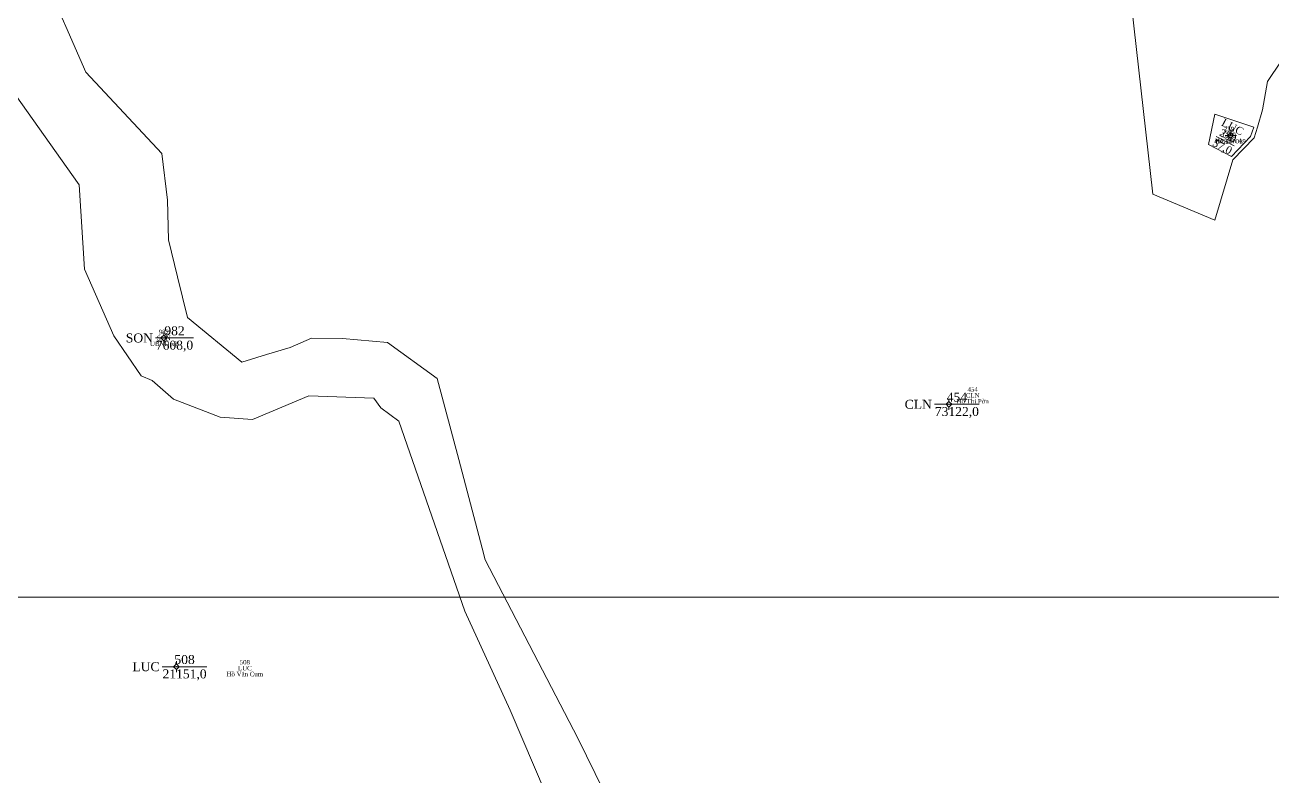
# Model space of a CAD drawing. Header units: metres. Extents: x 542180 to 550635, y 1840441 to 1846931.
# Drawn here: x 547318 to 547595.8, y 1841659.2 to 1841826.6 of the extents above; entities that cross this region are included whole.
import ezdxf
from ezdxf.enums import TextEntityAlignment as Align

# ---------------------------------------------------------------- set-up
doc = ezdxf.new("R2010")
doc.units = ezdxf.units.M
doc.header["$MEASUREMENT"] = 0
for name, color, linetype, lineweight in [('Level 10', 7, 'Continuous', 0), ('Level 11', 7, 'Continuous', 0), ('Level 13', 7, 'Continuous', 0), ('Level 15', 7, 'Continuous', 0), ('Level 19', 7, 'Continuous', 0), ('Level 2', 7, 'Continuous', 0), ('Level 4', 7, 'Continuous', 0), ('Level 62', 7, 'Continuous', 0)]:
    doc.layers.add(name, color=color, linetype=linetype, lineweight=lineweight)
doc.styles.add('Style-Times New Roman', font='times.ttf')

# ---------------------------------------------------------------- blocks, each defined once
blk = doc.blocks.new('CENTRD')
at = {"layer": 'Level 11', "linetype": 'Continuous', "lineweight": 0}
h = blk.add_hatch(color=1, dxfattribs=at)
edge = h.paths.add_edge_path()
edge.add_arc((0, 0), 1.5, 0, 360)
at = {"layer": 'Level 11', "color": 1, "linetype": 'Continuous', "lineweight": 0}
for p, q in [((-6.25, 0), (-12.5, 0)), ((0, 6.25), (-6.25, 0)), ((-6.25, 0), (0, -6.25)), ((0, 12.5), (0, 6.25)), ((6.25, 0), (0, 6.25)), ((0, -6.25), (6.25, 0)), ((12.5, 0), (6.25, 0)), ((0, -6.25), (0, -12.5))]:
    blk.add_line(p, q, dxfattribs=at)
blk = doc.blocks.new('N_THUA_246')
at = {"layer": 'Level 13', "color": 1, "linetype": 'Continuous', "lineweight": 0}
blk.add_line((-2.627409, -0.16383), (1.36987, -2.248015), dxfattribs=at)
at = {"layer": 'Level 13', "color": 5, "linetype": 'Continuous', "lineweight": 0, "style": 'Style-Times New Roman'}
blk.add_text('239', height=1.7, rotation=332.462429, dxfattribs=at).set_placement((0, 0), align=Align.MIDDLE_CENTER)
at = {"layer": 'Level 2', "color": 3, "linetype": 'Continuous', "lineweight": 0, "style": 'Style-Times New Roman'}
blk.add_text('LUC', height=1.7, rotation=332.462429, dxfattribs=at).set_placement((1.02175, 1.959624), align=Align.MIDDLE_CENTER)
at = {"layer": 'Level 4', "color": 1, "linetype": 'Continuous', "lineweight": 0, "style": 'Style-Times New Roman'}
blk.add_text('57,0', height=1.7, rotation=332.462429, dxfattribs=at).set_placement((-1.257538, -2.411845), align=Align.MIDDLE_CENTER)
blk = doc.blocks.new('N_THUA_251')
at = {"layer": 'Level 13', "color": 1, "linetype": 'Continuous', "lineweight": 0}
blk.add_line((-3.211429, 0), (6.750571, 0), dxfattribs=at)
at = {"layer": 'Level 13', "color": 5, "linetype": 'Continuous', "lineweight": 0, "style": 'Style-Times New Roman'}
blk.add_text('454', height=2, dxfattribs=at).set_placement((1.769571, 1.6), align=Align.MIDDLE_CENTER)
at = {"layer": 'Level 2', "color": 3, "linetype": 'Continuous', "lineweight": 0, "style": 'Style-Times New Roman'}
blk.add_text('CLN', height=2, dxfattribs=at).set_placement((-3.811429, 0), align=Align.MIDDLE_RIGHT)
at = {"layer": 'Level 4', "color": 1, "linetype": 'Continuous', "lineweight": 0, "style": 'Style-Times New Roman'}
blk.add_text('73122,0', height=2, dxfattribs=at).set_placement((1.769571, -1.6), align=Align.MIDDLE_CENTER)
blk = doc.blocks.new('N_THUA_252')
at = {"layer": 'Level 13', "color": 1, "linetype": 'Continuous', "lineweight": 0}
blk.add_line((-3.150358, 0), (6.811642, 0), dxfattribs=at)
at = {"layer": 'Level 13', "color": 5, "linetype": 'Continuous', "lineweight": 0, "style": 'Style-Times New Roman'}
blk.add_text('508', height=2, dxfattribs=at).set_placement((1.830642, 1.6), align=Align.MIDDLE_CENTER)
at = {"layer": 'Level 2', "color": 3, "linetype": 'Continuous', "lineweight": 0, "style": 'Style-Times New Roman'}
blk.add_text('LUC', height=2, dxfattribs=at).set_placement((-3.750358, 0), align=Align.MIDDLE_RIGHT)
at = {"layer": 'Level 4', "color": 1, "linetype": 'Continuous', "lineweight": 0, "style": 'Style-Times New Roman'}
blk.add_text('21151,0', height=2, dxfattribs=at).set_placement((1.830642, -1.6), align=Align.MIDDLE_CENTER)
blk = doc.blocks.new('N_THUA_276')
at = {"layer": 'Level 13', "color": 1, "linetype": 'Continuous', "lineweight": 0}
blk.add_line((-1.816289, 0), (6.593711, 0), dxfattribs=at)
at = {"layer": 'Level 13', "color": 5, "linetype": 'Continuous', "lineweight": 0, "style": 'Style-Times New Roman'}
blk.add_text('982', height=2, dxfattribs=at).set_placement((2.388711, 1.6), align=Align.MIDDLE_CENTER)
at = {"layer": 'Level 2', "color": 3, "linetype": 'Continuous', "lineweight": 0, "style": 'Style-Times New Roman'}
blk.add_text('SON', height=2, dxfattribs=at).set_placement((-2.416289, 0), align=Align.MIDDLE_RIGHT)
at = {"layer": 'Level 4', "color": 1, "linetype": 'Continuous', "lineweight": 0, "style": 'Style-Times New Roman'}
blk.add_text('7608,0', height=2, dxfattribs=at).set_placement((2.388711, -1.6), align=Align.MIDDLE_CENTER)

msp = doc.modelspace()

# ---------------------------------------------------------------- linework, layer by layer
at = {"layer": 'Level 10', "color": 7, "lineweight": 0, "flags": 128}
for points in [[(547326.04, 1841894.15), (547321, 1841871.64), (547320.1106, 1841847.0831), (547319.95, 1841842.65), (547322.143, 1841837.649), (547331.61, 1841816.06), (547348.56, 1841797.9), (547349.82, 1841787.5), (547349.98, 1841778.7), (547352.0154, 1841770.4391), (547354.25, 1841761.37), (547366.33, 1841751.45), (547371.8704, 1841753.1219), (547377.1, 1841754.7), (547381.86, 1841756.8), (547388.79, 1841756.68), (547398.78, 1841755.79), (547409.87, 1841747.78), (547414.6502, 1841729.7484), (547419.8831, 1841710.0089), (547420.58, 1841707.38), (547441.16, 1841667.65), (547456.58, 1841636.29)], [(547560.89, 1841863.24), (547569.29, 1841788.85), (547583.09, 1841783.07), (547587.07, 1841796.52), (547591.84, 1841801.44), (547592.62, 1841803.79), (547593.7, 1841807.68), (547594.8, 1841813.99), (547597.9, 1841818.46)], [(547311.97, 1841816.38), (547330.12, 1841790.9), (547331.26, 1841772.17), (547337.83, 1841757.27), (547343.92, 1841748.39), (547346.35, 1841747.35), (547351.12, 1841743.15), (547361.54, 1841739.19), (547368.69, 1841738.69), (547381.28, 1841743.89), (547395.73, 1841743.39), (547397.34, 1841741.25), (547401.34, 1841738.3), (547415.99, 1841695.92), (547426.14, 1841673.87), (547441.92, 1841636.82), (547452.45, 1841622.19), (547458.77, 1841610.42), (547473.59, 1841596.91), (547486.78, 1841586.34), (547501.63, 1841580.17), (547511.83, 1841573.79), (547533.39, 1841558.31)], [(547591.75, 1841803.75), (547583.12, 1841806.66), (547581.68, 1841799.91), (547586.82, 1841797.23), (547591.06, 1841801.69), (547591.75, 1841803.75)]]:
    msp.add_lwpolyline(points, dxfattribs=at)
at = {"layer": 'Level 62', "color": 7, "linetype": 'Continuous', "lineweight": 0, "flags": 128}
msp.add_lwpolyline([(547027.5443, 1842079.729), (547027.5443, 1841699.0675), (547857.5443, 1841699.0675), (547857.5443, 1841853.8346)], dxfattribs=at)

# ---------------------------------------------------------------- block references
at = {"layer": 'Level 11', "color": 1, "linetype": 'Continuous', "lineweight": 0, "xscale": 0.1, "yscale": 0.1, "zscale": 0.1}
for p in [(547586.63, 1841801.94), (547348.96, 1841756.82), (547523.86, 1841742.04), (547351.76, 1841683.58)]:
    msp.add_blockref('CENTRD', p, dxfattribs=at)
at = {"layer": 'Level 2', "color": 3, "linetype": 'Continuous', "lineweight": 0}
for name, p in [('N_THUA_246', (547586.034326, 1841801.85628)), ('N_THUA_276', (547348.96, 1841756.82)), ('N_THUA_251', (547523.86, 1841742.04)), ('N_THUA_252', (547351.76, 1841683.58))]:
    msp.add_blockref(name, p, dxfattribs=at)

# ---------------------------------------------------------------- texts
at = {"layer": 'Level 15', "color": 1, "linetype": 'Continuous', "lineweight": 0, "char_height": 1, "attachment_point": 5, "line_spacing_factor": 0.790495, "style": 'Style-Times New Roman'}
for s, insert in [('239\\PLUC\\PHồ Văn A', (547586.233342, 1841802.03527)), ('982\\PSON\\PUBND xã', (547348.96467, 1841756.82)), ('454\\PCLN\\PHồ Thị Pờn', (547529.145874, 1841743.911438)), ('508\\PLUC\\PHồ Văn Cum', (547367.007922, 1841683.251317))]:
    msp.add_mtext(s, dxfattribs=dict(at, insert=insert))
at = {"layer": 'Level 19', "color": 2, "linetype": 'Continuous', "lineweight": 0, "insert": (547586.63, 1841801.94), "char_height": 1, "attachment_point": 5, "line_spacing_factor": 0.790495, "style": 'Style-Times New Roman'}
msp.add_mtext('13\\P239\\PBG287019', dxfattribs=at)

doc.saveas('drawing.dxf')
